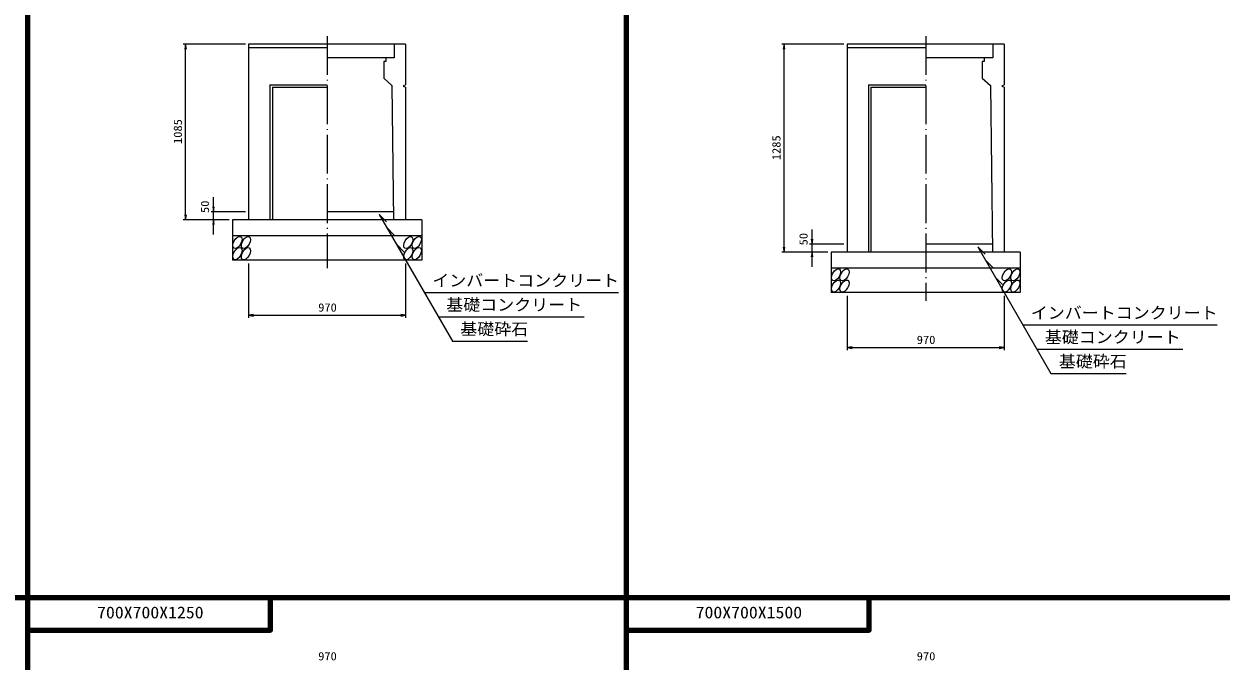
# Model space of a CAD drawing. Units: millimetres, scale not verified. Extents: x -8410 to 41710, y -74801 to 5940.
# Drawn here: x 12086 to 19486, y -53582 to -49645 of the extents above; entities that cross this region are included whole.
import ezdxf
from ezdxf.enums import TextEntityAlignment as Align

# ---------------------------------------------------------------- set-up
doc = ezdxf.new("R2010")
doc.units = ezdxf.units.MM
doc.header["$LTSCALE"] = 20
doc.linetypes.add('LONG_DASHED_DOTTED', pattern=[15.25, 12, -1.5, 0.25, -1.5])
for name, color, linetype, lineweight in [('0-0_グループ[0](0)-D-BMK(0)', 2, 'LONG_DASHED_DOTTED', 13), ('0-1_グループ[0](0)-D-STR(1)', 1, 'Continuous', 13), ('0-2_グループ[0](0)-D-STR-DIM(2)', 7, 'Continuous', 13), ('0-3_グループ[0](0)-D-STR-HTXT(3)', 7, 'Continuous', 13), ('0-5_グループ[0](0)-D-TTL(5)', 2, 'Continuous', 140)]:
    doc.layers.add(name, color=color, linetype=linetype, lineweight=lineweight)
doc.layers.add('0-4_グループ[0](0)-D-STR-TXT(4)', color=7, linetype='Continuous')
doc.layers.add('0-6_グループ[0](0)-D-TTL-TXT(6)', color=7, linetype='Continuous')
doc.styles.add('ＭＳ ゴシック', font='')
doc.styles.get('ＭＳ ゴシック').set_extended_font_data('MS Gothic')

msp = doc.modelspace()

# ---------------------------------------------------------------- linework, layer by layer
at = {"layer": '0-0_グループ[0](0)-D-BMK(0)'}
for p, q in [((13960, -49720), (13960, -51155)), ((17660, -49720), (17660, -51355))]:
    msp.add_line(p, q, dxfattribs=at)
at = {"layer": '0-1_グループ[0](0)-D-STR(1)'}
for p, q in [((14445, -49770), (13475, -49770)), ((13475, -49770), (13475, -50855)), ((13960, -49793.3), (13475, -49793.3)), ((14375, -49770), (14375, -49855)), ((14445, -49770), (14445, -50021.5)), ((18145, -49770), (17175, -49770)), ((17175, -49770), (17175, -51055)), ((17660, -49793.3), (17175, -49793.3)), ((18075, -49770), (18075, -49855)), ((18145, -49770), (18145, -50021.5)), ((14375, -49855), (13960, -49855)), ((18075, -49855), (17660, -49855)), ((14310, -49877), (14310, -49980)), ((18010, -49877), (18010, -49980)), ((13606.5, -50021.5), (13606.5, -50855)), ((13606.5, -50021.5), (13960, -50021.5)), ((14435, -50025), (14445, -50021.5)), ((17306.5, -50021.5), (17306.5, -51055)), ((17306.5, -50021.5), (17660, -50021.5)), ((18135, -50025), (18145, -50021.5)), ((13621.5, -50036.5), (13621.5, -50855)), ((13621.5, -50036.5), (13960, -50036.5)), ((14445, -50036.5), (14445, -50855)), ((17321.5, -50036.5), (17321.5, -51055)), ((17321.5, -50036.5), (17660, -50036.5)), ((18145, -50036.5), (18145, -51055)), ((14369.57, -50805), (13960, -50805)), ((14545, -50855), (13375, -50855)), ((13375, -50855), (13375, -51105)), ((14545, -50855), (14545, -51105)), ((14545, -50955), (13375, -50955)), ((18245, -51055), (17075, -51055)), ((17075, -51055), (17075, -51305)), ((18072.02, -51005), (17660, -51005)), ((18245, -51055), (18245, -51305)), ((14545, -51105), (13375, -51105)), ((18245, -51155), (17075, -51155)), ((18245, -51305), (17075, -51305))]:
    msp.add_line(p, q, dxfattribs=at)
for points in [[(14322, -49855), (14322, -49877), (14310, -49877)], [(18022, -49855), (18022, -49877), (18010, -49877)], [(14310, -49980), (14360, -50025), (14370.18, -50855)], [(18010, -49980), (18060, -50025), (18072.64, -51055)], [(14445, -50036.5), (14435, -50033), (14435, -50025)], [(18145, -50036.5), (18135, -50033), (18135, -50025)]]:
    msp.add_lwpolyline(points, dxfattribs=at)
for centre in [(13405.65, -50995.5), (13458.15, -50995.5), (14461.65, -50995.5), (14514.15, -50995.5), (13405.65, -51064.5), (13458.15, -51064.5), (14461.65, -51064.5), (14514.15, -51064.5), (17105.65, -51195.5), (17158.15, -51195.5), (18161.65, -51195.5), (18214.15, -51195.5), (17105.65, -51264.5), (17158.15, -51264.5), (18161.65, -51264.5), (18214.15, -51264.5)]:
    msp.add_ellipse(centre, major_axis=(-20.62, -35.72), ratio=0.545455, dxfattribs=at)
at = {"layer": '0-2_グループ[0](0)-D-STR-DIM(2)'}
for p, q in [((13455, -49770), (13070, -49770)), ((13085, -50855), (13085, -49770)), ((17155, -49770), (16770, -49770)), ((16785, -51055), (16785, -49770)), ((13257.48, -50945), (13257.48, -50715)), ((13257.48, -50805), (13257.48, -50715)), ((13455, -50805), (13242.48, -50805)), ((13355, -50855), (13070, -50855)), ((13355, -50855), (13242.48, -50855)), ((13257.48, -50945), (13257.48, -50855)), ((16957.48, -51145), (16957.48, -50915)), ((16957.48, -51005), (16957.48, -50915)), ((17055, -51055), (16770, -51055)), ((17155, -51005), (16942.48, -51005)), ((17055, -51055), (16942.48, -51055)), ((16957.48, -51145), (16957.48, -51055)), ((13475, -51125), (13475, -51460)), ((14445, -51125), (14445, -51460)), ((17175, -51325), (17175, -51660)), ((18145, -51325), (18145, -51660)), ((13475, -51445), (14445, -51445)), ((17175, -51645), (18145, -51645))]:
    msp.add_line(p, q, dxfattribs=at)
for points in [[(13090, -49800), (13085, -49770), (13080, -49800)], [(16790, -49800), (16785, -49770), (16780, -49800)], [(13080, -50825), (13085, -50855), (13090, -50825)], [(13252.48, -50775), (13257.48, -50805), (13262.48, -50775)], [(13262.48, -50885), (13257.48, -50855), (13252.48, -50885)], [(16952.48, -50975), (16957.48, -51005), (16962.48, -50975)], [(16780, -51025), (16785, -51055), (16790, -51025)], [(16962.48, -51085), (16957.48, -51055), (16952.48, -51085)], [(13505, -51440), (13475, -51445), (13505, -51450)], [(14415, -51450), (14445, -51445), (14415, -51440)], [(17205, -51640), (17175, -51645), (17205, -51650)], [(18115, -51650), (18145, -51645), (18115, -51640)]]:
    msp.add_lwpolyline(points, dxfattribs=at)
at = {"layer": '0-3_グループ[0](0)-D-STR-HTXT(3)'}
for p, q in [((14282.18, -50821.82), (14734.35, -51605)), ((14282.18, -50821.82), (14327.94, -50867.58)), ((14329.39, -50903.59), (14375.15, -50949.35)), ((14390.07, -51008.68), (14435.82, -51054.43)), ((17982.18, -51021.82), (18434.35, -51805)), ((17982.18, -51021.82), (18027.94, -51067.58)), ((18029.39, -51103.59), (18075.15, -51149.35)), ((18090.07, -51208.68), (18135.82, -51254.43)), ((14561.15, -51305), (15761.75, -51305)), ((14647.75, -51455), (15549.21, -51455)), ((18261.15, -51505), (19461.75, -51505)), ((14734.35, -51605), (15198.55, -51605)), ((18347.75, -51655), (19249.21, -51655)), ((18434.35, -51805), (18898.55, -51805))]:
    msp.add_line(p, q, dxfattribs=at)
at = {"layer": '0-5_グループ[0](0)-D-TTL(5)'}
for p, q in [((12110, -53190), (12110, -37440)), ((15810, -53190), (15810, -37440)), ((12110, -58440), (12110, -42690)), ((15810, -58440), (15810, -42690)), ((12110, -74801.43), (12110, -47940)), ((15810, -74801.43), (15810, -47940)), ((8410, -53190), (34310, -53190)), ((8410, -53190), (34310, -53190)), ((8410, -53190), (34310, -53190))]:
    msp.add_line(p, q, dxfattribs=at)
for points in [[(12110, -53390), (13610, -53390), (13610, -53190)], [(15810, -53390), (17310, -53390), (17310, -53190)]]:
    msp.add_lwpolyline(points, dxfattribs=at)

# ---------------------------------------------------------------- texts
at = {"layer": '0-2_グループ[0](0)-D-STR-DIM(2)', "style": 'ＭＳ ゴシック', "width": 1.1}
for s, p in [('1085', (13078, -50386.7)), ('1285', (16778, -50486.7)), ('50', (13245.47, -50813.3)), ('50', (16945.47, -51013.3))]:
    msp.add_text(s, height=51.32, rotation=90, dxfattribs=at).set_placement(p, align=Align.BOTTOM_LEFT)
for p in [(13904.7, -51438), (17604.7, -51638), (13904.7, -53593), (17604.7, -53593)]:
    msp.add_text('970', height=51.32, dxfattribs=at).set_placement(p, align=Align.BOTTOM_LEFT)
at = {"layer": '0-4_グループ[0](0)-D-STR-TXT(4)', "style": 'ＭＳ ゴシック', "width": 1.05}
for s, p in [('インバートコンクリート', (14609.85, -51288.68)), ('基礎コンクリート', (14696.45, -51438.68)), ('インバートコンクリート', (18309.85, -51488.68)), ('基礎砕石', (14783.06, -51588.68)), ('基礎コンクリート', (18396.45, -51638.68)), ('基礎砕石', (18483.06, -51788.68))]:
    msp.add_text(s, height=73.31, dxfattribs=at).set_placement(p, align=Align.BOTTOM_LEFT)
at = {"layer": '0-6_グループ[0](0)-D-TTL-TXT(6)', "style": 'ＭＳ ゴシック', "width": 1.1}
for s, p in [('700X700X1250', (12538, -53340)), ('700X700X1500', (16238, -53340))]:
    msp.add_text(s, height=73.31, dxfattribs=at).set_placement(p, align=Align.BOTTOM_LEFT)

doc.saveas('drawing.dxf')
